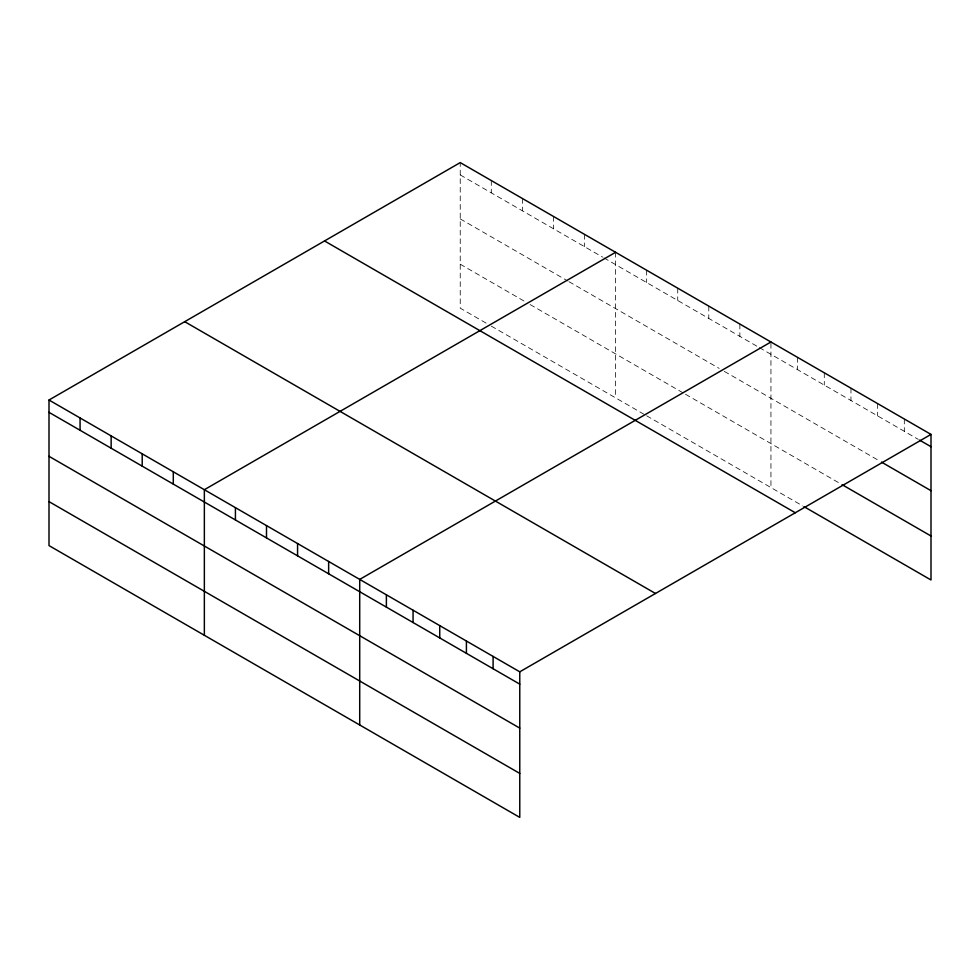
<?xml version="1.0" encoding="UTF-8"?>
<svg xmlns="http://www.w3.org/2000/svg" width="980" height="980" viewBox="0 0 980 980"><rect width="100%" height="100%" fill="white"/><g stroke="black" fill="none" stroke-linecap="round" stroke-linejoin="round"><path stroke-width="0.73" stroke-dasharray="4.9 3.68" d="M460.233 174.918L602.639 257.14M603.937 257.887L757.993 346.834M759.292 347.582L918.297 439.383M460.233 218.895L567.677 280.929M568.976 281.677L719.149 368.382M724.33 371.371L880.187 461.347M460.233 264.196L524.962 301.571M530.143 304.56L684.199 393.507M685.498 394.254L840.803 483.924M486.117 323.118L460.233 308.173L460.233 162.607M491.299 326.107L645.355 415.055M646.653 415.802L802.694 505.901M904.32 418.999L904.32 431.31M877.651 403.601L877.651 415.912M850.971 388.202L850.971 400.514M824.29 372.804L824.29 385.103M797.61 357.394L797.61 369.705M770.942 343.368L770.942 487.562M739.863 324.062L739.863 336.361M708.797 306.115L708.797 318.427M677.731 288.181L677.731 300.493M646.653 270.235L646.653 282.546M615.587 252.301L615.587 397.868M584.509 234.367L584.509 246.666M553.443 216.421L553.443 228.732M522.377 198.487L522.377 210.798M491.299 180.553L491.299 192.852"/><path stroke-width="1.47" d="M519.768 728.115L519.768 671.827L49 400.024L49 545.591L519.768 817.394L519.768 728.115L49 456.313M803.967 506.623L931 579.976L931 434.41L460.233 162.607L49 400.024M615.587 252.301L204.355 489.718L204.355 635.285M770.942 341.996L359.709 579.413L359.709 724.98M519.768 671.827L931 434.41M919.571 440.118L931 446.709M881.461 462.082L931 490.686M842.077 484.659L931 535.999M324.527 240.958L795.295 512.76M184.706 321.685L655.473 593.476M49 412.335L519.768 684.138M49 501.625L519.768 773.416M493.099 656.429L493.099 668.728M466.419 641.018L466.419 653.329M439.738 625.62L439.738 637.931M413.058 610.221L413.058 622.533M386.39 594.823L386.39 607.122M328.643 561.479L328.643 573.79M297.565 543.545L297.565 555.844M266.499 525.599L266.499 537.91M235.421 507.665L235.421 519.964M173.289 471.784L173.289 484.096M142.21 453.85L142.21 466.149M111.144 435.904L111.144 448.215M80.066 417.97L80.066 430.281"/></g></svg>
